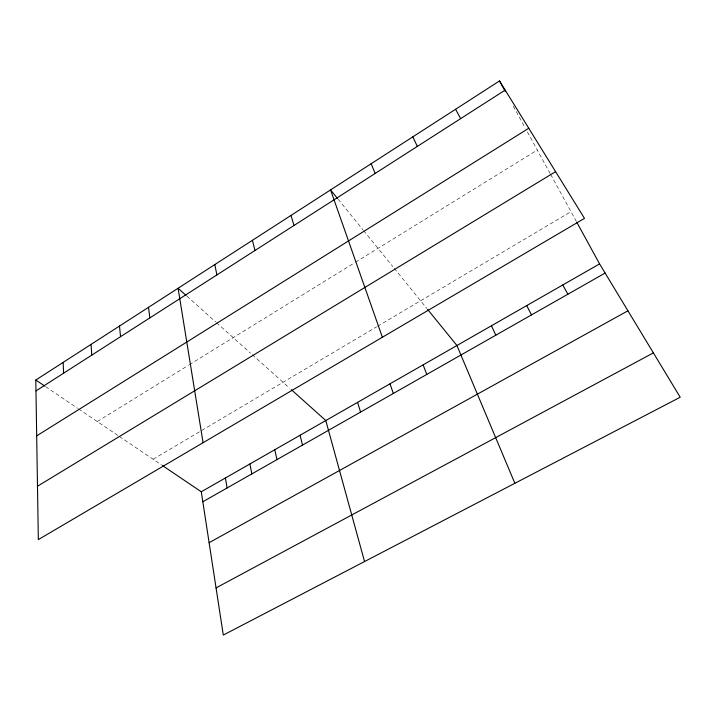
<?xml version="1.0" encoding="UTF-8"?>
<svg xmlns="http://www.w3.org/2000/svg" width="716" height="716" viewBox="0 0 716 716"><rect width="100%" height="100%" fill="white"/><g stroke="black" fill="none" stroke-linecap="round" stroke-linejoin="round"><path stroke-width="0.54" stroke-dasharray="3.58 2.69" d="M97.26 421.536L188.415 365.303M189.337 364.73L354.581 262.781M355.521 262.199L537.304 150.047M153.117 459.251L376.616 326.827M377.556 326.272L571.001 211.659M45.591 386.649L77.641 408.29M78.527 408.89L118.426 435.829M119.312 436.429L161.449 464.881M186.894 296.147L215.659 321.914M216.456 322.63L250.564 353.167M252.22 354.653L289.631 388.161M338.158 199.263L362.923 229.755M363.603 230.606L392.851 266.603M394.194 268.267L426.897 308.533M513.265 106.084L525.32 128.128M527.406 131.941L550.139 173.514M550.676 174.489L576.228 221.217"/><path stroke-width="1.07" d="M35.8 380.035L499.508 80.935L584.489 218.38L38.333 539.604L35.8 380.035L44.705 386.049M35.97 390.909L505.174 90.091M36.686 435.865L528.766 128.262M37.483 486.236L555.607 171.661M201.286 491.776L599.578 263.9L680.2 397.237L223.303 635.065L201.286 491.776L162.38 465.507M202.825 501.764L605.11 273.056M209.108 542.701L627.932 310.798M216.053 587.908L653.377 352.89M186.088 295.431L178.087 288.262L203.084 442.712M291.278 389.638L325.789 420.543L364.542 561.541M337.46 198.413L330.559 189.91L382.389 337.254M427.604 309.401L456.933 345.515L514.867 483.3M562.749 284.968L567.886 294.222M499.508 80.935L505.335 91.576M576.756 222.175L599.578 263.9M455.582 109.271L460.657 118.632M526.725 305.58L531.46 314.933M412.819 136.863L417.33 146.413M491.453 325.762L495.821 335.195M371.156 163.731L375.139 173.46M423.12 364.856L426.781 374.441M390.014 383.803L393.326 393.46M357.57 402.356L360.569 412.085M291 215.435L293.999 225.486M252.417 240.316L254.959 250.51M300.067 435.256L302.51 445.092M274.765 449.738L276.976 459.609M214.791 264.58L216.903 274.908M249.875 463.977L251.853 473.894M225.388 477.984L227.142 487.936M148.498 307.343L149.859 317.895M119.491 326.057L120.539 336.69M91.048 344.405L91.791 355.118M63.16 362.394L63.608 373.188"/></g></svg>
